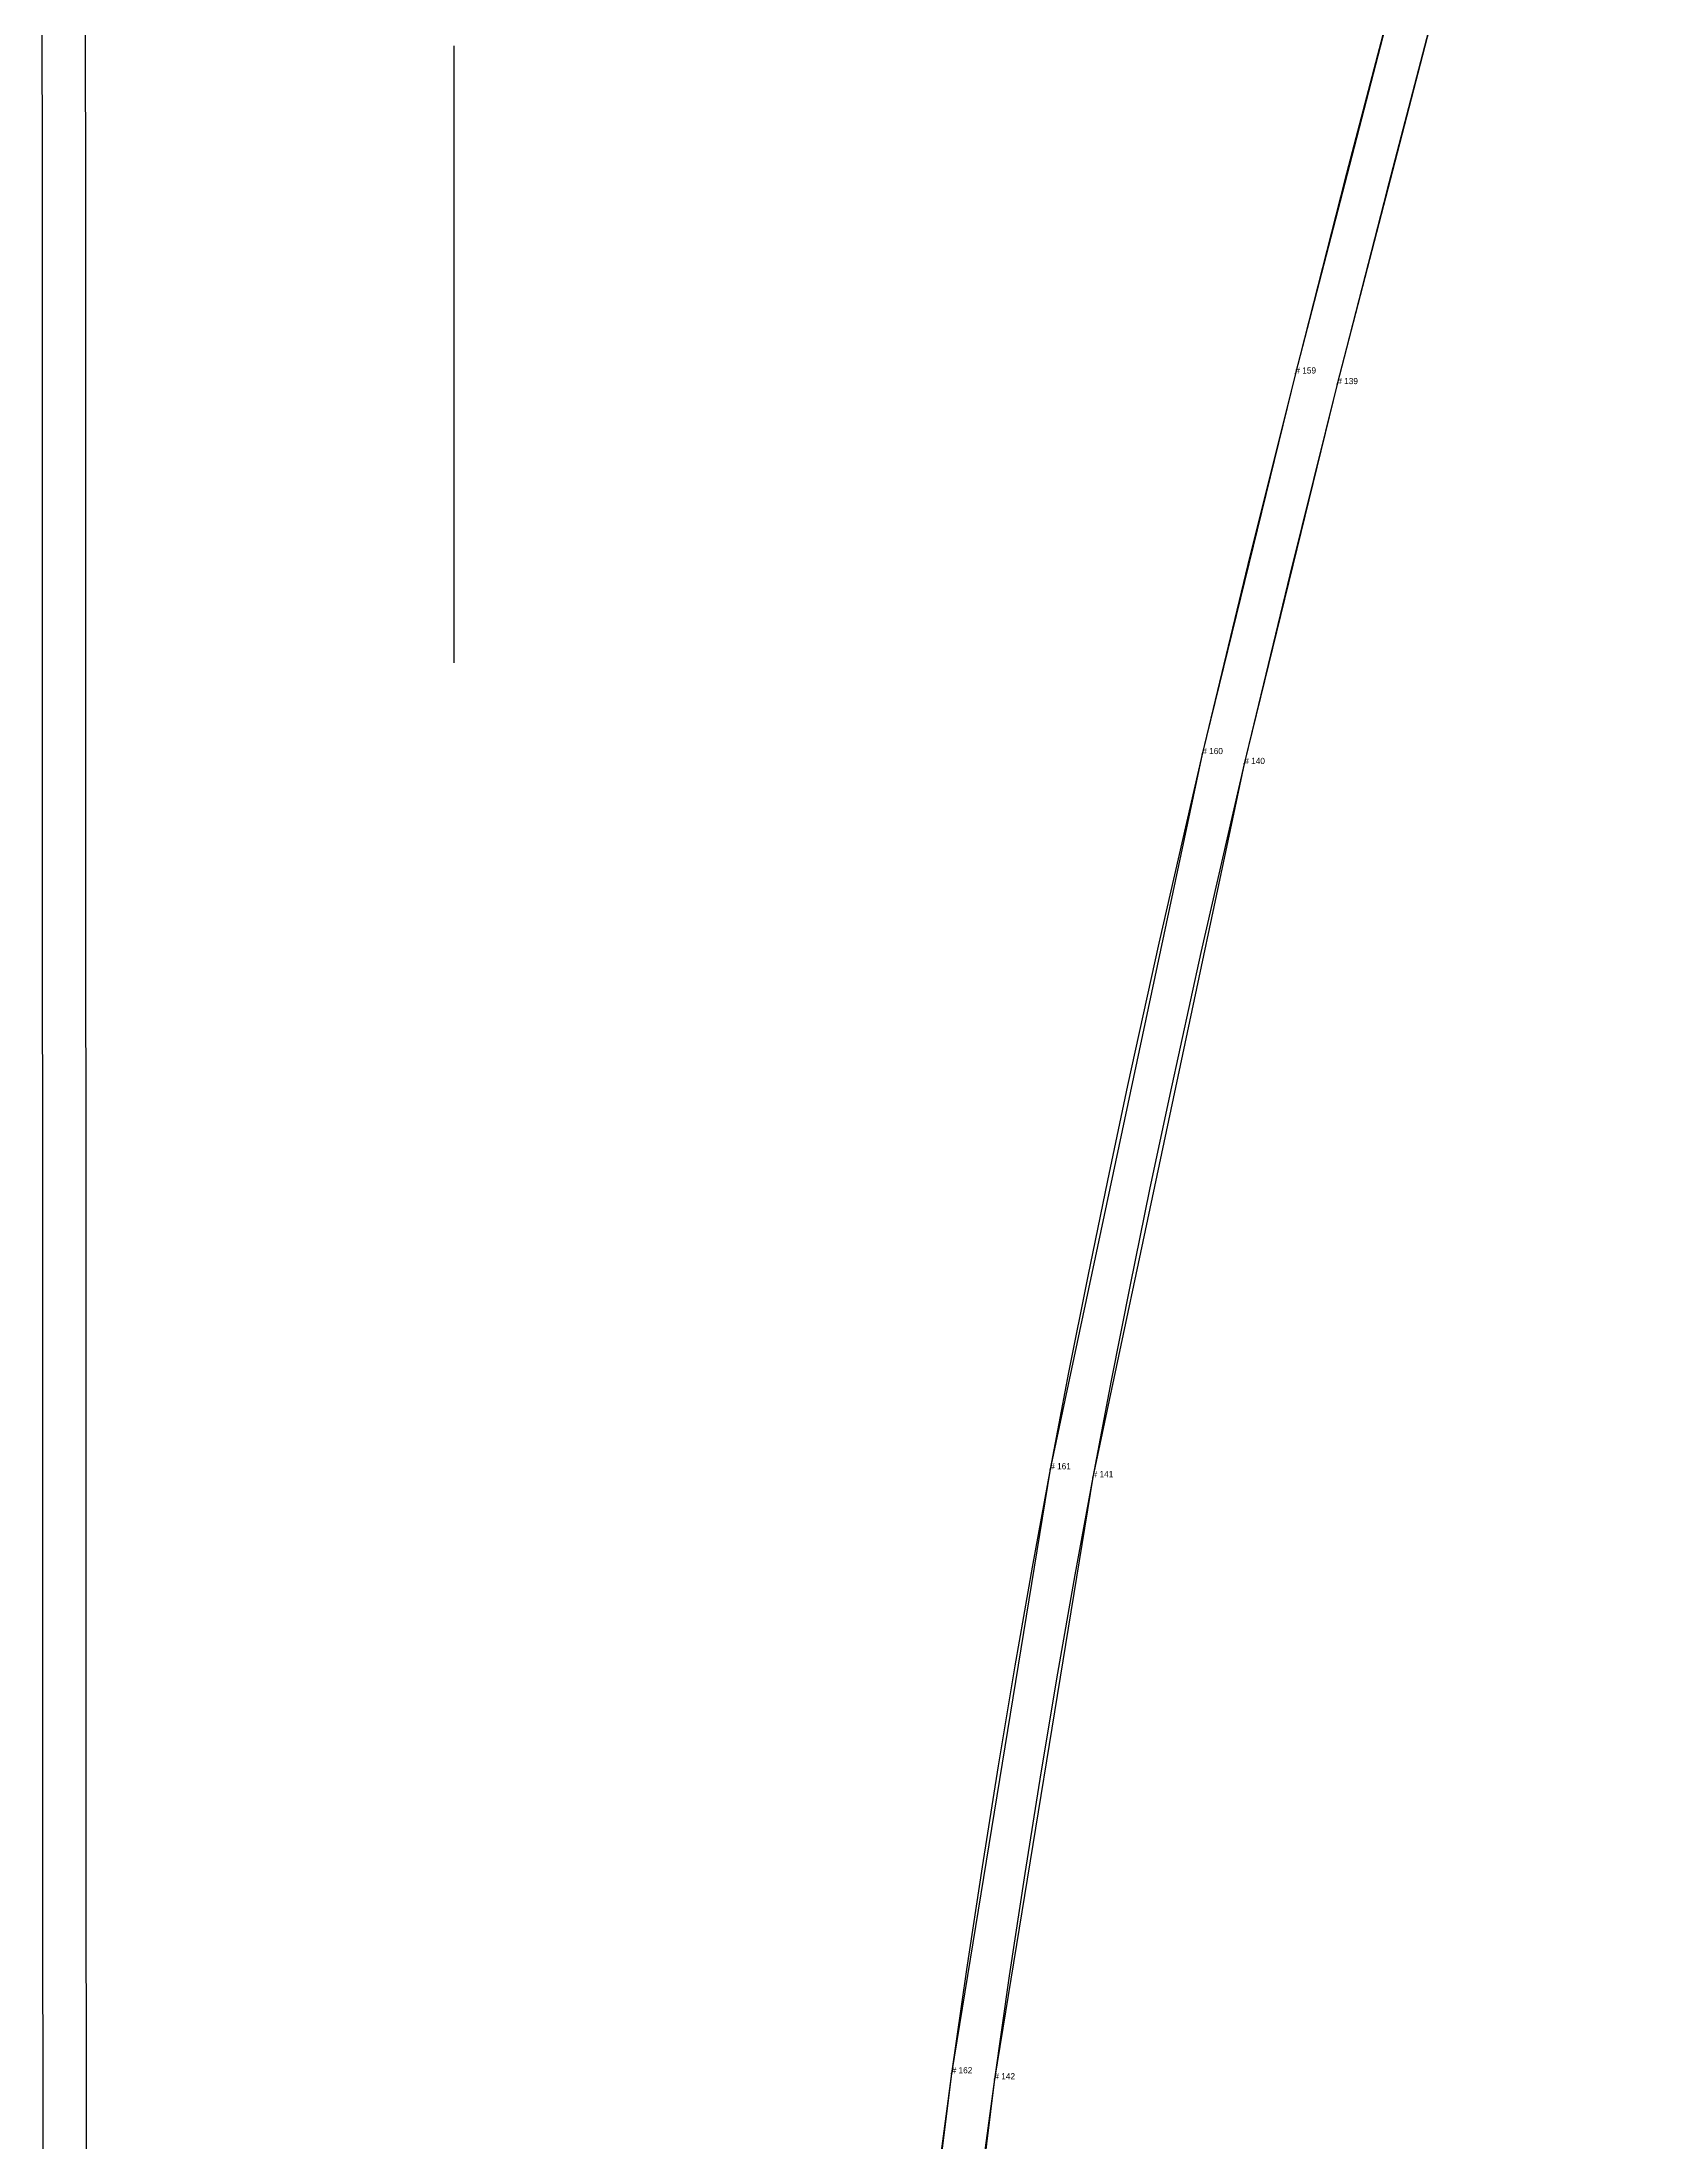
# Model space of a CAD drawing. Extents: x 0 to 1208, y -69 to 896.
# Drawn here: x 6.3 to 266.1, y 254.6 to 594.9 of the extents above; entities that cross this region are included whole.
import ezdxf

# ---------------------------------------------------------------- set-up
doc = ezdxf.new("R2010")
doc.units = 0
for name, color, linetype in [('1', 7, 'CONTINUOUS'), ('14', 7, 'CONTINUOUS'), ('3', 7, 'CONTINUOUS'), ('7', 7, 'CONTINUOUS'), ('84', 7, 'CONTINUOUS'), ('87', 7, 'CONTINUOUS')]:
    doc.layers.add(name, color=color, linetype=linetype)

# ---------------------------------------------------------------- blocks, each defined once
blk = doc.blocks.new('piece_Sleeve_2_s500_M')
at = {"layer": '1'}
blk.add_lwpolyline([(6.55, 197.52), (6.35, 819.68), (14.05, 818), (44.11, 810.54), (60.86, 805.22), (71.43, 801.1), (93.9, 791.74), (106.13, 785.71), (126.58, 775.64), (151.19, 763.67), (181.99, 750.33), (208.49, 739.14), (236.05, 732.33), (250.13, 730.62), (266.1, 729.92), (250.06, 668.98), (236.79, 618.8), (216.24, 539.43), (201.17, 477.88), (176.6, 362.32), (160.68, 264.76), (152.36, 197.52)], close=True, dxfattribs=at)
at = {"layer": '14'}
blk.add_lwpolyline([(13.54, 204.52), (13.35, 810.99), (31.75, 806.69), (58.5, 798.62), (68.83, 794.6), (91, 785.37), (103.04, 779.43), (123.98, 769.11), (148.3, 757.3), (179.18, 743.92), (206.26, 732.5), (230.18, 726.27), (244.63, 724.1), (257.11, 723.23), (243.28, 670.72), (230.02, 620.58), (209.45, 541.15), (194.36, 479.48), (169.72, 363.6), (153.75, 265.72), (146.1, 204.52)], close=True, dxfattribs=at)
at = {"layer": '3'}
for p in [(209.45, 541.15), (216.24, 539.43), (194.36, 479.48), (201.17, 477.88), (169.72, 363.6), (176.6, 362.32), (153.75, 265.72), (160.68, 264.76)]:
    blk.add_point(p, dxfattribs=at)
at = {"layer": '7'}
blk.add_line((73.15, 494.25), (73.15, 594.25), dxfattribs=at)
at = {"layer": '84'}
for points in [[(6.55, 197.52), (6.35, 819.68)], [(236.79, 618.8), (224.25, 570.76), (216.24, 539.43), (208.54, 508.53), (201.17, 477.88), (194.13, 447.31), (189.09, 424.34), (185.83, 408.96), (182.66, 393.51), (179.59, 377.97), (176.6, 362.32), (173.7, 346.52), (170.91, 330.57), (168.2, 314.43), (165.59, 298.1), (163.09, 281.55), (160.68, 264.76), (158.37, 247.69)]]:
    blk.add_lwpolyline(points, dxfattribs=at)
at = {"layer": '87'}
for points in [[(13.54, 204.52), (13.35, 810.99)], [(230.02, 620.58), (217.47, 572.51), (209.45, 541.15), (201.75, 510.19), (194.36, 479.48), (187.3, 448.85), (182.25, 425.81), (178.98, 410.39), (175.8, 394.9), (172.71, 379.31), (169.72, 363.6), (166.81, 347.76), (164, 331.75), (161.29, 315.57), (158.68, 299.18), (156.16, 282.57), (153.75, 265.72), (151.43, 248.61)]]:
    blk.add_lwpolyline(points, dxfattribs=at)
at = {"layer": '1'}
for s, p in [('# 139', (216.24, 539.43)), ('# 140', (201.17, 477.88)), ('# 141', (176.6, 362.32)), ('# 142', (160.68, 264.76))]:
    blk.add_text(s, height=1, dxfattribs=at).set_placement(p)
at = {"layer": '14'}
for s, p in [('# 159', (209.45, 541.15)), ('# 160', (194.36, 479.48)), ('# 161', (169.72, 363.6)), ('# 162', (153.75, 265.72))]:
    blk.add_text(s, height=1, dxfattribs=at).set_placement(p)

msp = doc.modelspace()

# ---------------------------------------------------------------- block references
at = {"layer": '1'}
msp.add_blockref('piece_Sleeve_2_s500_M', (0, 0), dxfattribs=at)

doc.saveas('drawing.dxf')
